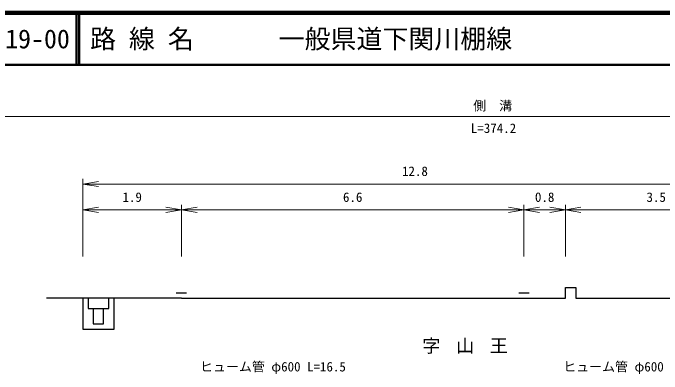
# Model space of a CAD drawing. Units: millimetres at full size, sheet at 1:1000, with parts at other scales. Extents: x 40000 to 680000, y 20000 to 380000.
# Drawn here: x 165524 to 290620, y 310335 to 380000 of the extents above; entities that cross this region are included whole.
import ezdxf
from ezdxf.enums import TextEntityAlignment as Align

# ---------------------------------------------------------------- set-up
doc = ezdxf.new("R2010")
doc.units = ezdxf.units.MM
doc.header["$LTSCALE"] = 1000
for name, color, linetype, lineweight in [('M-BGD', 7, 'Continuous', 25), ('M-STR-HTXT', 7, 'Continuous', 13), ('M-TTL', 2, 'Continuous', 140), ('M-TTL-LINE', 7, 'Continuous', 50)]:
    doc.layers.add(name, color=color, linetype=linetype, lineweight=lineweight)
doc.layers.add('M-BMK-HTXT', color=7, linetype='Continuous')
doc.layers.add('M-TTL-TXT', color=7, linetype='Continuous')
doc.styles.add('ＭＳ ゴシック', font='')
doc.styles.get('ＭＳ ゴシック').set_extended_font_data('MS Gothic')

# ---------------------------------------------------------------- blocks, each defined once
blk = doc.blocks.new('open_arrow')
at = {"color": 0, "linetype": 'Continuous', "lineweight": -2}
blk.add_lwpolyline([(7.5, 1.25), (0, 0), (7.5, -1.25)], dxfattribs=at)

msp = doc.modelspace()

# ---------------------------------------------------------------- linework, layer by layer
at = {"layer": 'M-BGD'}
for p, q in [((197000, 326000), (199000, 326000)), ((263000, 326000), (265000, 326000)), ((179000, 325000), (172000, 325000)), ((198000, 325000), (264000, 325000)), ((264000, 325000), (272000, 325000))]:
    msp.add_line(p, q, dxfattribs=at)
for points in [[(272000, 325000), (272000, 327000), (274000, 327000), (274000, 325000)], [(198000, 325000), (179000, 325000), (179000, 319000), (185000, 319000), (185000, 325000)], [(180000, 325000), (180000, 323000), (184000, 323000), (184000, 325000)], [(274000, 325000), (307000, 325000), (307000, 323000)], [(181000, 323000), (181000, 320000), (183000, 320000), (183000, 323000)]]:
    msp.add_lwpolyline(points, dxfattribs=at)
at = {"layer": 'M-STR-HTXT'}
for p, q in [((72840, 360000), (443158, 360000)), ((179000, 333000), (179000, 348000)), ((179000, 347000), (307000, 347000)), ((198000, 333000), (198000, 343000)), ((264000, 333000), (264000, 343000)), ((272000, 333000), (272000, 343000)), ((179000, 342000), (198000, 342000)), ((198000, 342000), (264000, 342000)), ((264000, 342000), (272000, 342000)), ((272000, 342000), (307000, 342000))]:
    msp.add_line(p, q, dxfattribs=at)
at = {"layer": 'M-TTL'}
msp.add_line((680000, 380000), (40000, 380000), dxfattribs=at)
at = {"layer": 'M-TTL-LINE'}
for p, q in [((177750, 380000), (177750, 370000)), ((178250, 380000), (178250, 370000)), ((40000, 370000), (680000, 370000))]:
    msp.add_line(p, q, dxfattribs=at)

# ---------------------------------------------------------------- block references
at = {"layer": 'M-STR-HTXT', "xscale": 400, "yscale": 400}
for p in [(179000, 347000), (179000, 342000), (198000, 342000), (264000, 342000), (272000, 342000)]:
    msp.add_blockref('open_arrow', p, dxfattribs=at)
at = {"layer": 'M-STR-HTXT', "xscale": 400, "yscale": 400, "rotation": 180}
for p in [(198000, 342000), (264000, 342000), (272000, 342000)]:
    msp.add_blockref('open_arrow', p, dxfattribs=at)

# ---------------------------------------------------------------- texts
at = {"layer": 'M-BMK-HTXT', "insert": (254168, 315647), "char_height": 2566, "attachment_point": 5, "style": 'ＭＳ ゴシック'}
msp.add_mtext('\\T1.86;字山王', dxfattribs=at)
at = {"layer": 'M-STR-HTXT', "style": 'ＭＳ ゴシック'}
for s, p in [('側\u3000溝', (257983, 362104)), ('ヒューム管 φ600 L=16.5', (215625, 311750)), ('ヒューム管 φ600 L=14.5', (285625, 311750))]:
    msp.add_text(s, height=1833, dxfattribs=at).set_placement(p, align=Align.MIDDLE_CENTER)
for s, p in [('L=374.2', (258141, 356299)), ('12.8', (243000, 348000)), ('1.9', (188500, 343000)), ('6.6', (231000, 343000)), ('0.8', (268000, 343000)), ('3.5', (289500, 343000))]:
    msp.add_text(s, height=1833, dxfattribs=at).set_placement(p, align=Align.BOTTOM_CENTER)
at = {"layer": 'M-TTL-TXT', "style": 'ＭＳ ゴシック'}
for s, p in [('019-00', (161521, 375000)), ('路 線 名', (180380, 375000)), ('一般県道下関川棚線', (216734, 375000))]:
    msp.add_text(s, height=3666, dxfattribs=at).set_placement(p, align=Align.MIDDLE_LEFT)

doc.saveas('drawing.dxf')
